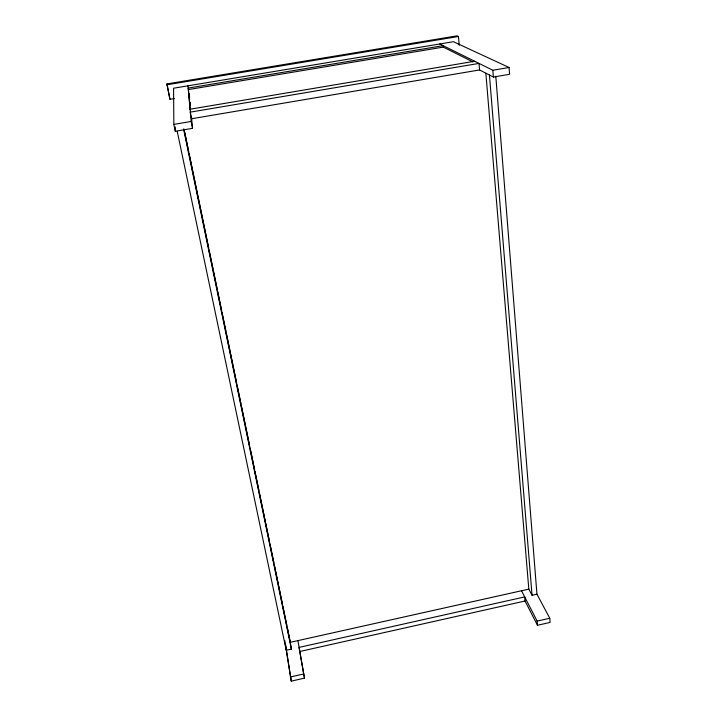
<?xml version="1.0" encoding="UTF-8"?>
<svg xmlns="http://www.w3.org/2000/svg" width="717" height="717" viewBox="0 0 717 717"><rect width="100%" height="100%" fill="white"/><g stroke="black" fill="none" stroke-linecap="round" stroke-linejoin="round"><path stroke-width="1.08" d="M174.356 98.57L169.947 99.304L166.927 83.916L457.016 35.85L458.441 36.477L459.256 45.314M169.947 99.304L166.927 83.916M284.73 640.424L291.245 681.15L304.51 678.139L299.088 647.406L524.701 596.92L525.05 601.007L537.472 625.278L550.1 622.419L549.787 618.242L536.943 594.187L495.797 76.235M290.367 676.991L303.667 673.98L297.913 640.631M521.528 590.754L537.141 621.101L549.787 618.242M536.943 594.187L532.05 595.28L528.814 589.132L290.286 642.324L183.928 128.952M290.018 640.648L291.389 649.127L286.244 650.274L177.233 131.39M299.912 651.475L525.05 601.007M479.565 69.943L191.654 118.744L190.31 112.139L479.01 63.401L479.565 69.943L493.386 77.06L509.581 74.299L509.079 67.488L453.404 41.703L173.577 88.218L173.846 124.4L175.298 131.283L192.55 128.343L191.502 117.131M173.846 124.4L191.152 121.46L187.944 85.825M439.772 43.97L492.839 70.248L509.079 67.488M190.05 109.217L474.663 61.25M190.283 109.782L188.446 89.571L443.312 47.107L472.835 61.877M166.9 84.803L458.441 36.477M184.807 132.735L188.67 151.386M189.127 153.581L208.665 247.921M209.122 250.116L212.985 268.767M213.442 270.954L217.305 289.605M217.762 291.801L221.625 310.452M222.073 312.648L225.936 331.29M226.393 333.486L236.619 382.851M237.076 385.047L240.939 403.698M241.387 405.894L245.25 424.536M245.707 426.732L249.57 445.382M250.708 450.868L254.571 469.518M255.028 471.714L258.891 490.356M259.339 492.552L263.202 511.203M263.659 513.399L265.245 521.071M265.702 523.267L269.565 541.918M270.022 544.113L273.885 562.764M274.342 564.951L278.205 583.602M278.653 585.798L282.516 604.449M282.973 606.645L286.836 625.287M287.293 627.483L289.793 639.555M183.588 129.194L291.389 649.127M191.152 121.46L192.55 128.343M303.667 673.98L304.51 678.139M188.446 89.571L188.15 88.101L443.169 45.655L443.312 47.107M285.617 644.753L291.245 681.15M189.333 93.963L189.638 97.234M190.148 102.674L190.355 104.852M189.234 94.662L189.44 96.822M189.942 102.226L190.238 105.462M485.857 73.268L528.814 589.132M492.839 70.248L493.386 77.06M537.141 621.101L537.472 625.278M489.433 75.061L532.05 595.28M175.244 126.954L175.298 131.283"/></g></svg>
